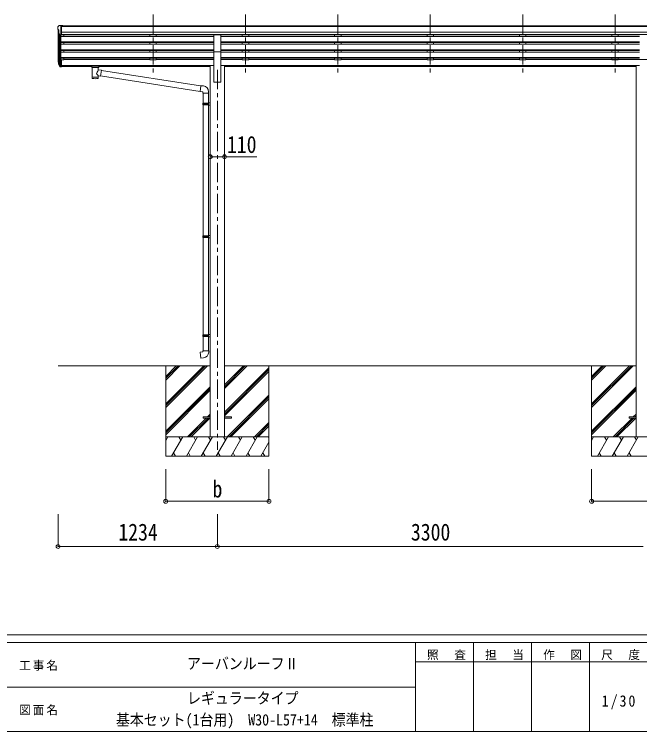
# Model space of a CAD drawing. Units: millimetres at full size, sheet at 1:30; some dimension numbers follow another scale. Extents: x -8432 to 8432, y -5820 to 5820.
# Drawn here: x -407 to 4439, y -5820 to -260 of the extents above; entities that cross this region are included whole.
import ezdxf
from ezdxf.enums import TextEntityAlignment as Align

# ---------------------------------------------------------------- set-up
doc = ezdxf.new("R2010")
doc.units = ezdxf.units.MM
doc.header["$LTSCALE"] = 30
doc.header["$PDMODE"] = 32
doc.header["$PDSIZE"] = 30
doc.linetypes.add('CHAIN1', pattern=[8, 5, -1, 1, -1])
for name, color, linetype, lineweight in [('0-0_0', 7, 'Continuous', 9), ('0-1_本体', 5, 'CHAIN1', 9), ('0-3_ELV2', 4, 'Continuous', 9), ('0-6_OTH_LINE', 6, 'Continuous', 9), ('0-9_OUTLINE', 7, 'Continuous', 9), ('F-0_240', 7, 'Continuous', 9)]:
    doc.layers.add(name, color=color, linetype=linetype, lineweight=lineweight)
doc.styles.add('ＭＳ ゴシック', font='')
doc.styles.get('ＭＳ ゴシック').set_extended_font_data('MS Gothic')

msp = doc.modelspace()

# ---------------------------------------------------------------- linework, layer by layer
at = {"layer": '0-0_0'}
for p, q in [((-67.82, -2984.66), (1110.99, -2984.66)), ((766.19, -2984.66), (766.19, -3684.65)), ((766.19, -3278.83), (1060.36, -2984.66)), ((766.19, -3292.97), (1074.51, -2984.66)), ((766.19, -3307.12), (1088.65, -2984.66)), ((766.19, -3094.99), (876.52, -2984.66)), ((766.19, -3080.84), (862.37, -2984.66)), ((766.19, -3066.7), (848.23, -2984.66)), ((1221.39, -3160.29), (1397.02, -2984.66)), ((1221.39, -3146.14), (1382.87, -2984.66)), ((1221.39, -3132), (1368.73, -2984.66)), ((1221.39, -2984.66), (4410.99, -2984.66)), ((1221.39, -3344.13), (1566.19, -2999.33)), ((1566.19, -2984.66), (1566.19, -3684.65)), ((4066.19, -2984.66), (4066.19, -3684.65)), ((4066.19, -3278.83), (4360.36, -2984.66)), ((4066.19, -3292.97), (4374.51, -2984.66)), ((4066.19, -3307.12), (4388.65, -2984.66)), ((4066.19, -3094.99), (4176.52, -2984.66)), ((4066.19, -3080.84), (4162.37, -2984.66)), ((4066.19, -3066.7), (4148.23, -2984.66)), ((1221.39, -3358.27), (1566.19, -3013.48)), ((1221.39, -3372.42), (1566.19, -3027.62)), ((766.19, -3490.96), (1110.99, -3146.17)), ((766.19, -3505.11), (1110.99, -3160.31)), ((4066.19, -3490.96), (4410.99, -3146.17)), ((4066.19, -3505.11), (4410.99, -3160.31)), ((766.19, -3519.25), (1110.99, -3174.45)), ((1242.99, -3534.65), (1566.19, -3211.47)), ((4066.19, -3519.25), (4410.99, -3174.45)), ((1257.14, -3534.65), (1566.19, -3225.61)), ((1271.28, -3534.65), (1566.19, -3239.75)), ((934.63, -3534.65), (1080.13, -3389.16)), ((948.77, -3534.65), (1094.27, -3389.16)), ((962.91, -3534.65), (1108.41, -3389.16)), ((1089.13, -3380.16), (1110.99, -3358.3)), ((1103.27, -3380.16), (1110.99, -3372.44)), ((4234.63, -3534.65), (4380.13, -3389.16)), ((4248.77, -3534.65), (4394.27, -3389.16)), ((4262.91, -3534.65), (4408.41, -3389.16)), ((4389.13, -3380.16), (4410.99, -3358.3)), ((4403.27, -3380.16), (4410.99, -3372.44)), ((1455.13, -3534.65), (1566.19, -3423.6)), ((1469.27, -3534.65), (1566.19, -3437.74)), ((1483.41, -3534.65), (1566.19, -3451.88)), ((1566.19, -3534.65), (766.19, -3534.65)), ((766.19, -3562.16), (782.06, -3534.65)), ((810.93, -3684.65), (897.53, -3534.65)), ((882.53, -3560.64), (867.53, -3534.65)), ((926.4, -3684.65), (1013, -3534.65)), ((998, -3560.64), (983, -3534.65)), ((1041.87, -3684.65), (1128.47, -3534.65)), ((1113.47, -3560.64), (1098.47, -3534.65)), ((1157.34, -3684.65), (1243.94, -3534.65)), ((1228.94, -3560.64), (1213.94, -3534.65)), ((1272.81, -3684.65), (1359.41, -3534.65)), ((1344.41, -3560.64), (1329.41, -3534.65)), ((1388.28, -3684.65), (1474.88, -3534.65)), ((1444.88, -3534.65), (1459.88, -3560.64)), ((1560.35, -3534.65), (1566.19, -3544.75)), ((4866.19, -3534.65), (4066.19, -3534.65)), ((4066.19, -3562.16), (4082.06, -3534.65)), ((4110.93, -3684.65), (4197.53, -3534.65)), ((4182.53, -3560.64), (4167.53, -3534.65)), ((4226.4, -3684.65), (4313, -3534.65)), ((4298, -3560.64), (4283, -3534.65)), ((4341.87, -3684.65), (4428.47, -3534.65)), ((4413.47, -3560.64), (4398.47, -3534.65)), ((1503.75, -3684.65), (1566.19, -3576.52)), ((825.93, -3658.68), (840.93, -3684.65)), ((941.4, -3658.68), (956.4, -3684.65)), ((1056.87, -3658.67), (1071.87, -3684.65)), ((1172.34, -3658.67), (1187.34, -3684.65)), ((1287.81, -3658.67), (1302.81, -3684.65)), ((1403.28, -3658.68), (1418.28, -3684.65)), ((1518.75, -3658.68), (1533.75, -3684.65)), ((4125.93, -3658.68), (4140.93, -3684.65)), ((4241.4, -3658.68), (4256.4, -3684.65)), ((4356.87, -3658.67), (4371.87, -3684.65)), ((766.19, -3684.65), (1566.19, -3684.65)), ((4066.19, -3684.65), (4866.19, -3684.65))]:
    msp.add_line(p, q, dxfattribs=at)
at = {"layer": '0-1_本体'}
for p, q in [((668.18, -260.25), (668.18, -737.77)), ((1384.18, -260.25), (1384.18, -737.77)), ((2100.18, -260.25), (2100.18, -737.77)), ((2816.18, -260.25), (2816.18, -737.77)), ((3532.18, -260.25), (3532.18, -737.77)), ((4248.19, -260.25), (4248.19, -737.77)), ((1166.19, -691.09), (1166.19, -3634.66))]:
    msp.add_line(p, q, dxfattribs=at)
at = {"layer": '0-3_ELV2'}
for p, q in [((-69.82, -357.15), (-69.82, -357.77)), ((-67.81, -378.35), (-67.81, -613.01)), ((-67.28, -378.96), (-61.97, -382.03)), ((-62.91, -348.34), (-66.97, -354.15)), ((-59.82, -347.77), (-62.15, -347.92)), ((-61.82, -382.29), (-61.82, -398.56)), ((-59.82, -347.77), (-41.32, -347.77)), ((-47.82, -420.76), (-47.82, -347.77)), ((-41.32, -347.77), (-31.32, -347.86)), ((-41.32, -419.76), (-41.32, -347.77)), ((5663.69, -349.38), (-41.32, -349.38)), ((5663.69, -354.59), (-41.32, -354.59)), ((-31.32, -349.38), (-31.32, -347.86)), ((-55.44, -418.95), (-64.44, -403.35)), ((-62.84, -406.12), (-62.84, -639.72)), ((-53.81, -420.28), (-53.82, -658.16)), ((-47.82, -420.76), (-53.02, -420.44)), ((-41.32, -419.76), (-47.82, -419.76)), ((-47.82, -420.76), (-47.82, -613.38)), ((1138.69, -431.73), (-47.82, -431.73)), ((5673.69, -398.13), (-41.32, -398.13)), ((5673.69, -415.98), (-41.32, -415.98)), ((1138.69, -419.23), (-41.32, -419.23)), ((-22.82, -419.23), (-22.82, -431.73)), ((643.18, -419.23), (643.18, -431.73)), ((693.18, -419.23), (693.18, -431.63)), ((1138.69, -550.2), (1138.69, -418.4)), ((1138.69, -418.4), (1193.69, -418.4)), ((1193.69, -550.2), (1193.69, -418.4)), ((4438.68, -419.23), (1193.69, -419.23)), ((4438.68, -431.73), (1193.69, -431.73)), ((1359.18, -419.23), (1359.18, -431.73)), ((1409.18, -419.23), (1409.18, -431.63)), ((2075.18, -419.23), (2075.18, -431.73)), ((2125.18, -419.23), (2125.18, -431.63)), ((2791.18, -419.23), (2791.18, -431.73)), ((2841.18, -419.23), (2841.18, -431.63)), ((3507.18, -419.23), (3507.18, -431.73)), ((3557.18, -419.23), (3557.18, -431.63)), ((4223.19, -419.23), (4223.19, -431.73)), ((4273.19, -419.23), (4273.19, -431.63)), ((1138.69, -473.61), (-47.82, -473.61)), ((1138.69, -475.11), (-47.82, -475.11)), ((1138.69, -479.43), (-47.82, -479.43)), ((1138.69, -492.28), (-47.82, -492.28)), ((-22.82, -479.43), (-22.82, -492.28)), ((643.18, -479.43), (643.18, -492.28)), ((693.18, -479.43), (693.18, -492.28)), ((4438.68, -473.61), (1193.69, -473.61)), ((4438.68, -475.11), (1193.69, -475.11)), ((4438.68, -479.43), (1193.69, -479.43)), ((4438.68, -492.28), (1193.69, -492.28)), ((1359.18, -479.43), (1359.18, -492.28)), ((1409.18, -479.43), (1409.18, -492.28)), ((2075.18, -479.43), (2075.18, -492.28)), ((2125.18, -479.43), (2125.18, -492.28)), ((2791.18, -479.43), (2791.18, -492.28)), ((2841.18, -479.43), (2841.18, -492.28)), ((3507.18, -479.43), (3507.18, -492.28)), ((3557.18, -479.43), (3557.18, -492.28)), ((4223.19, -479.43), (4223.19, -492.28)), ((4273.19, -479.43), (4273.19, -492.28)), ((1138.69, -534.16), (-47.82, -534.16)), ((1138.69, -535.66), (-47.82, -535.66)), ((1138.69, -539.97), (-47.82, -539.97)), ((1138.69, -552.83), (-47.82, -552.83)), ((-22.82, -539.97), (-22.82, -552.83)), ((643.18, -539.97), (643.18, -552.73)), ((693.18, -539.97), (693.18, -552.83)), ((1138.69, -550.2), (1138.69, -784.66)), ((1138.69, -550.2), (1193.69, -550.2)), ((4438.68, -534.16), (1193.69, -534.16)), ((4438.68, -535.66), (1193.69, -535.66)), ((4438.68, -539.97), (1193.69, -539.97)), ((1193.69, -550.2), (1193.69, -784.66)), ((4438.68, -552.83), (1193.69, -552.83)), ((1359.18, -539.97), (1359.18, -552.73)), ((1409.18, -539.97), (1409.18, -552.83)), ((2075.18, -539.97), (2075.18, -552.73)), ((2125.18, -539.97), (2125.18, -552.83)), ((2791.18, -539.97), (2791.18, -552.73)), ((2841.18, -539.97), (2841.18, -552.83)), ((3507.18, -539.97), (3507.18, -552.73)), ((3557.18, -539.97), (3557.18, -552.83)), ((4223.19, -539.97), (4223.19, -552.73)), ((4273.19, -539.97), (4273.19, -552.83)), ((1138.69, -594.71), (-47.82, -594.71)), ((1138.69, -596.2), (-47.82, -596.2)), ((1138.69, -600.52), (-47.82, -600.52)), ((-22.82, -600.52), (-22.82, -614.01)), ((-22.82, -609.07), (643.18, -609.07)), ((643.18, -600.52), (643.18, -614.01)), ((693.18, -600.52), (693.18, -614.01)), ((1138.69, -609.07), (693.18, -609.07)), ((4438.68, -594.71), (1193.69, -594.71)), ((4438.68, -596.2), (1193.69, -596.2)), ((4438.68, -600.52), (1193.69, -600.52)), ((1359.18, -609.07), (1193.69, -609.07)), ((1359.18, -600.52), (1359.18, -614.01)), ((1409.18, -600.52), (1409.18, -614.01)), ((2075.18, -609.07), (1409.18, -609.07)), ((2075.18, -600.52), (2075.18, -614.01)), ((2125.18, -600.52), (2125.18, -614.01)), ((2791.18, -609.07), (2125.18, -609.07)), ((2791.18, -600.52), (2791.18, -614.01)), ((2841.18, -600.52), (2841.18, -614.01)), ((3507.18, -609.07), (2841.18, -609.07)), ((3507.18, -600.52), (3507.18, -614.01)), ((3557.18, -600.52), (3557.18, -614.01)), ((4438.68, -609.07), (3557.18, -609.07)), ((4223.19, -600.52), (4223.19, -614.01)), ((4493.68, -609.07), (4223.19, -609.07)), ((4273.19, -600.52), (4273.19, -614.01)), ((5655.19, -609.07), (4273.19, -609.07)), ((-66.72, -627.57), (-62.84, -635.52)), ((-66.12, -626.19), (-62.84, -633.25)), ((-64.41, -638.84), (-64.07, -643.25)), ((-64.07, -643.25), (-55.26, -666.8)), ((-63.45, -642.68), (-55.26, -658.86)), ((-54.25, -657.73), (-62, -642.33)), ((-47.82, -658.41), (-52.95, -658.41)), ((-47.82, -660.22), (-52.66, -660.22)), ((-47.82, -613.38), (-47.82, -668.15)), ((-41.32, -613.38), (-47.82, -613.38)), ((-41.32, -653.51), (-47.82, -653.51)), ((-41.32, -658.39), (-47.82, -658.39)), ((-41.32, -613.38), (-41.32, -667.41)), ((-22.82, -614.01), (-41.32, -614.01)), ((1110.99, -656.08), (-41.32, -656.08)), ((1110.99, -657.48), (-41.32, -657.48)), ((192.68, -665.17), (-41.32, -665.17)), ((1110.99, -665.17), (246.68, -665.17)), ((693.18, -614.01), (643.18, -614.01)), ((1110.99, -655.66), (1110.99, -3534.66)), ((1110.99, -655.66), (1138.69, -655.66)), ((1221.39, -655.66), (1193.69, -655.66)), ((1221.39, -655.66), (1221.39, -3534.66)), ((4410.98, -656.08), (1221.39, -656.08)), ((4410.98, -657.48), (1221.39, -657.48)), ((4410.98, -665.17), (1221.39, -665.17)), ((1409.18, -614.01), (1359.18, -614.01)), ((2125.18, -614.01), (2075.18, -614.01)), ((2841.18, -614.01), (2791.18, -614.01)), ((3557.18, -614.01), (3507.18, -614.01)), ((4273.19, -614.01), (4223.19, -614.01)), ((4410.99, -655.66), (4410.99, -3534.66)), ((4410.99, -655.66), (4438.69, -655.66)), ((-47.82, -668.15), (-52.66, -668.15)), ((-41.32, -667.41), (-47.82, -667.41)), ((1138.69, -784.66), (1193.69, -784.66)), ((1056.19, -3380.16), (1110.99, -3380.16)), ((1221.39, -3380.16), (1276.19, -3380.16)), ((1221.39, -3389.16), (1276.19, -3389.16)), ((1276.19, -3380.16), (1276.19, -3389.16)), ((4356.19, -3380.16), (4410.99, -3380.16))]:
    msp.add_line(p, q, dxfattribs=at)
for points in [[(1056.19, -3380.16), (1056.19, -3389.16), (1110.99, -3389.16)], [(4356.19, -3380.16), (4356.19, -3389.16), (4410.99, -3389.16)]]:
    msp.add_lwpolyline(points, dxfattribs=at)
for centre, radius, start, end in [((-66.82, -357.15), 3, 93, 180), ((132.18, -357.77), 202, 180, 184.94904), ((-62.91, -374.59), 6.18, 185.7035, 224.99897), ((-62.09, -348.91), 1, 93.5, 145), ((-62.12, -382.29), 0.3, 0, 60), ((-61.84, -401.85), 3, 94.7167, 210), ((-62.12, -398.56), 0.3, 274.7167, 0), ((-52.84, -417.45), 3, 210, 266.5), ((-38.63, -618.45), 29.53, 186.50806, 197.98144), ((-37.23, -616.69), 30.41, 187.1552, 198.19734)]:
    msp.add_arc(centre, radius, start, end, dxfattribs=at)
for centre, major_axis, ratio, start_param, end_param in [((20.84, -618.88), (-89.06, 1.43), 0.57596, 6.1962358, 6.3678173), ((20.05, -612.21), (87.93, 4.42), 0.541684, 3.0659337, 3.2228513), ((-63.1, -638.84), (1.3, 0), 0.90356, 1.3700892, 3.347195), ((22.82, -622.65), (-89.07, 0), 0.90356, 0.2056023, 0.2515348), ((22.1, -618.79), (-88.05, 0), 0.90356, 0.2662965, 0.3003836), ((-52.66, -657.51), (-3, 0), 0.90356, 0.5235988, 1.5707963), ((-52.66, -665.44), (3, 0), 0.90356, 3.6651914, 4.712389), ((-52.95, -657.05), (-1.5, 0), 0.90356, 0.5235988, 1.5707963)]:
    msp.add_ellipse(centre, major_axis=major_axis, ratio=ratio, start_param=start_param, end_param=end_param, dxfattribs=at)
at = {"layer": '0-6_OTH_LINE'}
for p, q in [((1110.99, -1364.21), (1221.39, -1364.21)), ((766.19, -4034.65), (766.19, -3784.67)), ((1566.19, -4034.65), (1566.19, -3784.67)), ((4066.19, -4034.65), (4066.19, -3784.67)), ((766.19, -4034.65), (1566.19, -4034.65)), ((4066.19, -4034.65), (4866.19, -4034.65)), ((-67.81, -4384.65), (-67.81, -4134.65)), ((1166.19, -4384.65), (1166.19, -4134.65)), ((-67.81, -4384.65), (1166.19, -4384.65)), ((1166.19, -4384.65), (4466.19, -4384.65))]:
    msp.add_line(p, q, dxfattribs=at)
at = {"layer": '0-6_OTH_LINE', "lineweight": 18}
msp.add_line((1221.39, -1364.21), (1472.86, -1364.21), dxfattribs=at)
at = {"layer": '0-6_OTH_LINE'}
for p in [(1110.99, -1364.21), (1221.39, -1364.21), (766.19, -4034.65), (1566.19, -4034.65), (4066.19, -4034.65), (-67.81, -4384.65), (1166.19, -4384.65)]:
    msp.add_point(p, dxfattribs=at)
at = {"layer": '0-9_OUTLINE'}
for p, q in [((176.19, -658.26), (176.19, -664.01)), ((178.19, -657.59), (261.19, -657.59)), ((178.19, -659.77), (261.19, -659.77)), ((178.19, -664.68), (192.69, -664.68)), ((192.69, -670.32), (192.69, -663.77)), ((246.69, -670.32), (246.69, -663.77)), ((246.69, -664.68), (261.19, -664.68)), ((263.19, -658.26), (263.19, -664.01)), ((196.79, -671.24), (196.77, -756.68)), ((267.8, -693.89), (242.58, -689.98)), ((242.59, -689.99), (242.59, -671.24)), ((267.8, -693.89), (260.78, -739.15)), ((1036.79, -815.25), (267.49, -695.91)), ((242.6, -756.68), (242.58, -736.02)), ((242.58, -736.33), (260.78, -739.15)), ((1033.12, -857.19), (261.05, -737.41)), ((1057.8, -815.13), (1036.96, -813.31)), ((1052.87, -870.88), (1098.87, -870.88)), ((1054.99, -870.88), (1054.99, -948.72)), ((1096.99, -870.88), (1096.99, -946.16)), ((1098.87, -870.88), (1098.87, -859.96)), ((1052.99, -950.72), (1053.99, -948.72)), ((1052.99, -950.72), (1096.99, -950.72)), ((1052.99, -950.72), (1052.99, -958.72)), ((1052.99, -958.72), (1096.99, -958.72)), ((1052.99, -958.72), (1053.99, -960.72)), ((1053.99, -948.72), (1096.99, -948.72)), ((1053.99, -960.72), (1096.99, -960.72)), ((1054.99, -960.72), (1054.99, -1977.41)), ((1092.51, -950.72), (1092.08, -948.72)), ((1094.99, -946.22), (1110.99, -945.75)), ((1094.99, -948.22), (1094.99, -946.22)), ((1094.99, -948.22), (1096.99, -948.22)), ((1094.99, -963.22), (1094.99, -961.22)), ((1094.99, -963.22), (1110.99, -963.69)), ((1096.99, -963.28), (1096.99, -1974.85)), ((1110.99, -945.75), (1110.99, -963.69)), ((1052.99, -1979.41), (1053.99, -1977.41)), ((1052.99, -1979.41), (1096.99, -1979.41)), ((1052.99, -1979.41), (1052.99, -1987.41)), ((1052.99, -1987.41), (1096.99, -1987.41)), ((1052.99, -1987.41), (1053.99, -1989.41)), ((1053.99, -1977.41), (1096.99, -1977.41)), ((1053.99, -1989.41), (1096.99, -1989.41)), ((1054.99, -1989.41), (1054.99, -2745.1)), ((1092.51, -1979.41), (1092.08, -1977.41)), ((1094.99, -1974.91), (1110.99, -1974.44)), ((1094.99, -1976.91), (1094.99, -1974.91)), ((1094.99, -1976.91), (1096.99, -1976.91)), ((1094.99, -1991.91), (1094.99, -1989.91)), ((1094.99, -1991.91), (1110.99, -1992.38)), ((1096.99, -1991.97), (1096.99, -2742.54)), ((1110.99, -1974.44), (1110.99, -1992.38)), ((1052.99, -2747.1), (1053.99, -2745.1)), ((1052.99, -2747.1), (1096.99, -2747.1)), ((1052.99, -2747.1), (1052.99, -2755.1)), ((1052.99, -2755.1), (1096.99, -2755.1)), ((1052.99, -2755.1), (1053.99, -2757.1)), ((1053.99, -2745.1), (1096.99, -2745.1)), ((1053.99, -2757.1), (1096.99, -2757.1)), ((1054.99, -2757.1), (1054.99, -2867.1)), ((1092.51, -2747.1), (1092.08, -2745.1)), ((1094.99, -2742.6), (1110.99, -2742.13)), ((1094.99, -2744.6), (1094.99, -2742.6)), ((1094.99, -2744.6), (1096.99, -2744.6)), ((1094.99, -2759.6), (1094.99, -2757.6)), ((1094.99, -2759.6), (1110.99, -2760.07)), ((1096.99, -2759.66), (1096.99, -2867.1)), ((1110.99, -2742.13), (1110.99, -2760.07)), ((1052.99, -2867.1), (1098.99, -2867.1)), ((1052.99, -2877.1), (1052.99, -2867.1)), ((1098.99, -2867.1), (1098.99, -2878.01))]:
    msp.add_line(p, q, dxfattribs=at)
for points in [[(176.19, -658.26), (176.22, -658.06), (176.31, -657.92), (176.4, -657.83), (176.51, -657.77), (176.63, -657.72), (176.92, -657.66), (177.41, -657.61), (177.95, -657.59), (178.19, -657.59)], [(176.19, -664.01), (176.22, -664.21), (176.31, -664.35), (176.4, -664.44), (176.51, -664.5), (176.63, -664.55), (176.92, -664.61), (177.41, -664.65), (177.95, -664.68), (178.19, -664.68)], [(261.19, -657.59), (261.54, -657.6), (262.07, -657.62), (262.52, -657.67), (262.82, -657.75), (262.99, -657.85), (263.11, -657.99), (263.18, -658.17), (263.19, -658.26)], [(261.19, -664.68), (261.54, -664.67), (262.07, -664.65), (262.52, -664.6), (262.82, -664.52), (262.99, -664.42), (263.11, -664.28), (263.18, -664.1), (263.19, -664.01)], [(1036.96, -813.31), (1032.95, -859.13), (1052.87, -860.88), (1052.87, -870.88)], [(1092.51, -950.72), (1092.51, -958.72), (1092.08, -960.72)], [(1094.99, -961.22), (1096.99, -961.22), (1096.99, -948.22)], [(1092.51, -1979.41), (1092.51, -1987.41), (1092.08, -1989.41)], [(1094.99, -1989.91), (1096.99, -1989.91), (1096.99, -1976.91)], [(1092.51, -2747.1), (1092.51, -2755.1), (1092.08, -2757.1)], [(1094.99, -2757.6), (1096.99, -2757.6), (1096.99, -2744.6)], [(1057.91, -2922.84), (1037.07, -2924.67), (1033.06, -2878.84), (1052.99, -2877.1)]]:
    msp.add_lwpolyline(points, dxfattribs=at)
for centre, start, end in [((1053.87, -859.96), 0, 85), ((1053.99, -2878.01), 275, 0)]:
    msp.add_arc(centre, 45, start, end, dxfattribs=at)
for centre, major_axis, ratio, start_param, end_param in [((178.19, -659.99), (2, 0), 0.109601, 3.1415927, 4.712389), ((219.69, -663.77), (27, 0), 0.070066, 6.2831853, 9.424778), ((261.19, -659.99), (2, 0), 0.109601, 4.712389, 6.2831853), ((219.69, -670.24), (27.06, 0), 0.069685, 3.1415927, 6.2831853), ((219.68, -716.52), (-22.81, -26.62), 0.234429, 1.6855472, 3.1268519), ((222.24, -713.88), (20.32, -22.25), 0.045535, 0.0389954, 1.3075346), ((230.69, -667.76), (16, 0), 0.361356, 6.2636979, 6.2831853), ((219.69, -756.68), (22.92, 0), 0.101955, 3.1415499, 6.2833984), ((219.69, -744.24), (22.91, 0), 0.122865, 3.1415927, 6.2831853)]:
    msp.add_ellipse(centre, major_axis=major_axis, ratio=ratio, start_param=start_param, end_param=end_param, dxfattribs=at)
at = {"layer": 'F-0_240', "color": 5}
for p, q in [((-8432.06, -5070), (8007.94, -5070)), ((-8432.06, -5130), (5341.19, -5130)), ((2701.18, -5130), (2701.18, -5820)), ((3151.18, -5130), (3151.18, -5820)), ((3601.18, -5130), (3601.18, -5820)), ((4051.18, -5130), (4051.18, -5820)), ((2701.18, -5280), (4501.18, -5280)), ((-3448.82, -5475), (2701.18, -5475)), ((-8432.06, -5820), (8007.94, -5820))]:
    msp.add_line(p, q, dxfattribs=at)

# ---------------------------------------------------------------- texts
at = {"layer": '0-6_OTH_LINE', "color": 7, "style": 'ＭＳ ゴシック', "width": 0.85}
for s, p in [('110', (1240.73, -1374.15)), ('b', (1128.69, -4044.65)), ('1234', (399.19, -4378.65)), ('3300', (2666.19, -4378.65))]:
    msp.add_text(s, height=132, dxfattribs=at).set_placement(p, align=Align.BOTTOM_LEFT)
at = {"layer": 'F-0_240', "style": 'ＭＳ ゴシック', "width": 0.9}
for s, p in [('アーバンルーフⅡ', (931.18, -5362.5)), ('レギュラータイプ', (931.18, -5630.88)), ('基本セット(1台用)\u3000W30-L57+14\u3000標準柱', (379.93, -5798.5))]:
    msp.add_text(s, height=87.98, dxfattribs=at).set_placement(p, align=Align.BOTTOM_LEFT)
at = {"layer": 'F-0_240', "attachment_point": 7, "style": 'ＭＳ ゴシック'}
for s, insert, char_height in [('\\T1.17;照\u3000査', (2791.19, -5265), 65.98), ('\\T1.17;担\u3000当', (3241.19, -5265), 65.98), ('\\T1.17;作\u3000図', (3691.18, -5265), 65.98), ('\\T1.17;尺\u3000度', (4141.19, -5265), 65.98), ('\\T1.17;工事名', (-369.71, -5347.5), 65.98), ('\\T1.28;\\W0.9;1/30', (4144.93, -5647.5), 87.98), ('\\T1.17;図面名', (-369.71, -5692.5), 65.98)]:
    msp.add_mtext(s, dxfattribs=dict(at, insert=insert, char_height=char_height))

doc.saveas('drawing.dxf')
